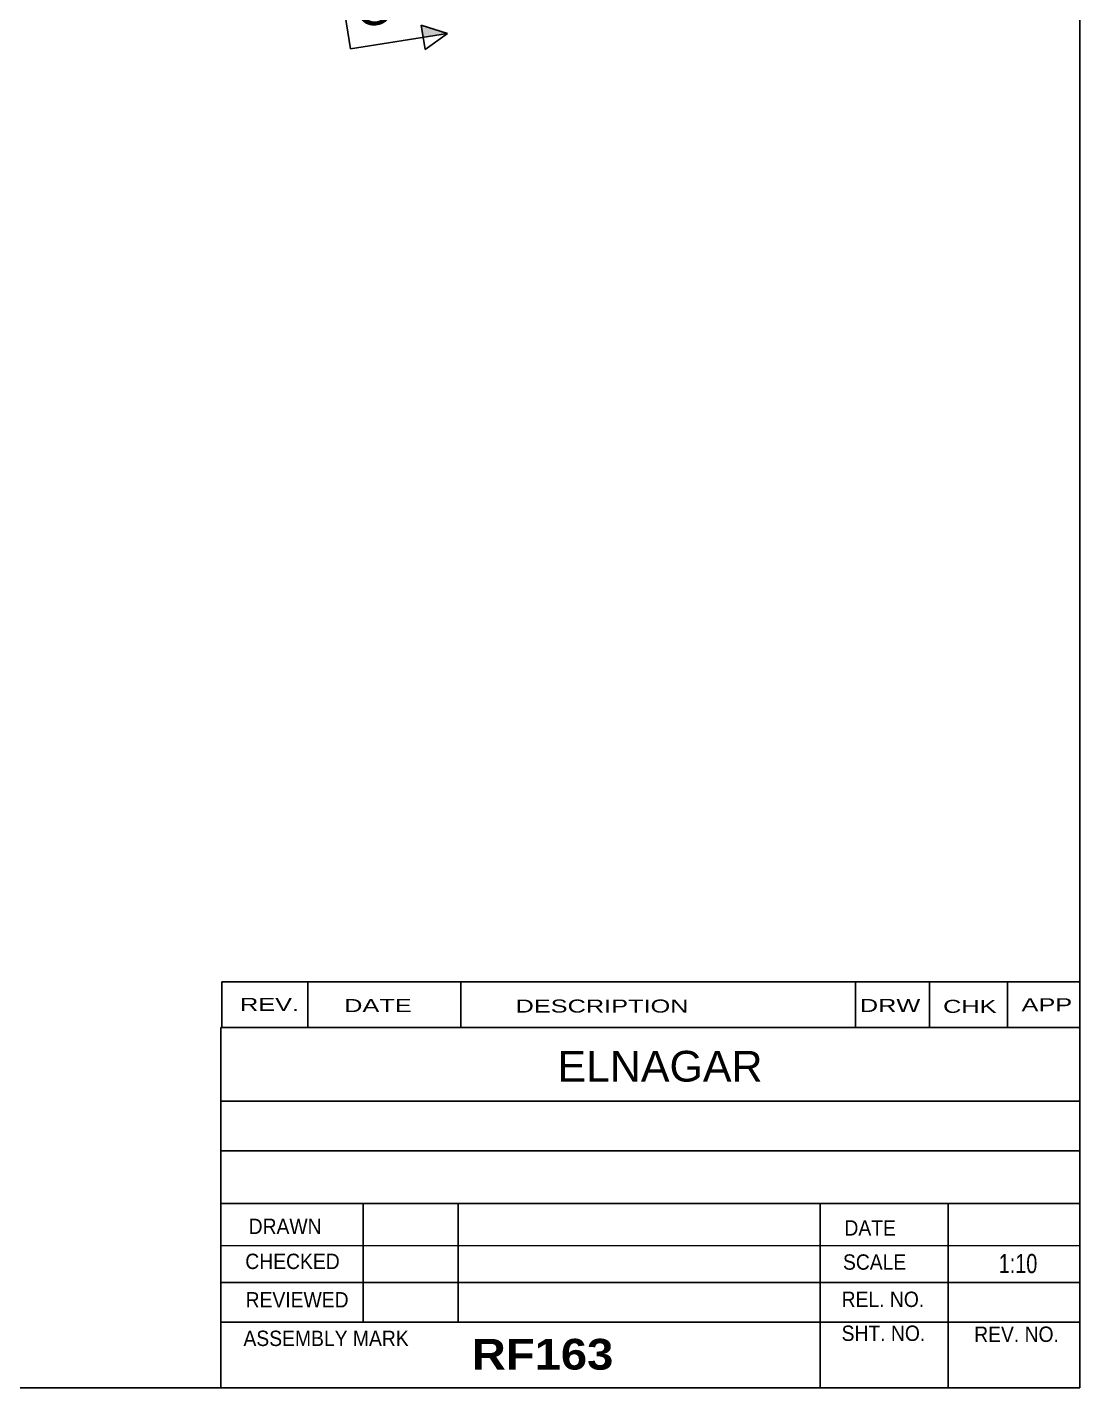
# Model space of a CAD drawing. Header units: millimetres. Extents: x -1017 to -614, y -187 to 90.
# Drawn here: x -721.7 to -614.3, y -186.6 to -47.9 of the extents above; entities that cross this region are included whole.
import ezdxf

# ---------------------------------------------------------------- set-up
doc = ezdxf.new("R2010")
doc.units = ezdxf.units.MM
doc.styles.add('Arial', font='ARIAL.TTF', dxfattribs={"height": 0.2})
doc.styles.add('Arial Bold', font='ARIALBD.TTF', dxfattribs={"height": 0.2})
doc.styles.add('Arial Narrow', font='ARIALN.TTF', dxfattribs={"height": 0.2})

# ---------------------------------------------------------------- blocks, each defined once
blk = doc.blocks.new('Unknown-624476614-1210')
at = {"color": 5, "linetype": 'Continuous'}
for p, q in [((-614.34, -186.63), (-614.34, 90.37)), ((-1014.34, -186.63), (-614.34, -186.63))]:
    blk.add_line(p, q, dxfattribs=at)
blk = doc.blocks.new('CBS_NAME_BLOG-624476614-10801')
at = {"color": 7, "linetype": 'Continuous'}
for p, q in [((-701.93, -149.88), (-614.41, -149.88)), ((-701.93, -186.58), (-701.93, -149.88)), ((-701.93, -157.41), (-614.41, -157.41)), ((-701.86, -162.47), (-614.34, -162.47)), ((-701.93, -167.84), (-614.41, -167.84)), ((-687.41, -179.94), (-687.41, -167.85)), ((-627.76, -186.58), (-627.76, -167.84)), ((-677.72, -179.92), (-677.72, -167.85)), ((-640.81, -186.58), (-640.81, -167.85)), ((-701.92, -172.14), (-614.34, -172.12)), ((-701.93, -175.88), (-614.41, -175.88)), ((-701.93, -179.93), (-614.41, -179.93)), ((-701.93, -186.63), (-614.34, -186.63))]:
    blk.add_line(p, q, dxfattribs=at)
at = {"color": 3, "linetype": 'Continuous', "style": 'Arial'}
blk.add_text('ELNAGAR', height=3.133, dxfattribs=at).set_placement((-667.61, -155.41))
at = {"color": 3, "linetype": 'Continuous'}
for s, height, style, width, p in [('DRAWN', 1.566, 'Arial', 0.9, (-699.1, -170.95)), ('DATE', 1.566, 'Arial', 0.9, (-638.34, -171.11)), ('CHECKED', 1.566, 'Arial', 0.9, (-699.44, -174.52)), ('SCALE', 1.566, 'Arial', 0.9, (-638.49, -174.59)), ('1:10', 1.957, 'Arial Narrow', 0.9, (-622.6, -174.94)), ('REVIEWED', 1.566, 'Arial', 0.9, (-699.41, -178.44)), ('REL. NO.', 1.566, 'Arial', 0.9, (-638.63, -178.39)), ('SHT. NO.', 1.566, 'Arial', 0.9, (-638.63, -181.85)), ('ASSEMBLY MARK', 1.5663, 'Arial', 0.9, (-699.63, -182.37)), ('RF163', 3.131, 'Arial Bold', 1.1, (-676.35, -184.77)), ('REV. NO.', 1.566, 'Arial', 0.9, (-625.11, -181.95))]:
    blk.add_text(s, height=height, dxfattribs=dict(at, style=style, width=width)).set_placement(p)
blk = doc.blocks.new('CBS_REVISION-624476614-10802')
at = {"color": 7, "linetype": 'Continuous'}
for p, q in [((-701.85, -145.24), (-701.85, -149.88)), ((-701.85, -145.25), (-614.35, -145.25)), ((-693.05, -145.25), (-693.05, -149.88)), ((-677.46, -145.25), (-677.46, -149.81)), ((-637.2, -145.25), (-637.2, -149.87)), ((-629.66, -145.25), (-629.66, -149.88)), ((-621.71, -145.25), (-621.71, -149.88)), ((-701.85, -149.88), (-614.35, -149.88))]:
    blk.add_line(p, q, dxfattribs=at)
at = {"color": 7, "style": 'Arial Narrow', "width": 1.7}
for s, height, p in [('REV.', 1.326, (-699.98, -148.2)), ('DATE', 1.326, (-689.36, -148.32)), ('DESCRIPTION', 1.3257, (-671.88, -148.37)), ('DRW', 1.326, (-636.77, -148.31)), ('APP', 1.326, (-620.28, -148.24)), ('CHK', 1.326, (-628.28, -148.4))]:
    blk.add_text(s, height=height, dxfattribs=at).set_placement(p)
blk = doc.blocks.new('SectionMark-624476614-3163 - 1690')
at = {"linetype": 'Continuous'}
for points in [[(-698.49, 59.19), (-698.69, 60.43), (-696.22, 60.82)], [(-681.29, -48.94), (-681.49, -47.71), (-678.82, -48.55)]]:
    blk.add_hatch(color=30, dxfattribs=at).paths.add_polyline_path(points)
at = {"color": 30, "linetype": 'Continuous'}
for p, q in [((-698.49, 59.19), (-698.88, 61.66)), ((-698.88, 61.66), (-696.22, 60.82)), ((-706.09, 59.25), (-696.22, 60.82)), ((-696.22, 60.82), (-698.49, 59.19)), ((-678.82, -48.55), (-681.49, -47.71)), ((-681.49, -47.71), (-681.1, -50.18)), ((-678.82, -48.55), (-681.1, -50.18))]:
    blk.add_line(p, q, dxfattribs=at)
at = {"color": 0, "linetype": 'Continuous'}
for points in [[(-700.36, 54.09), (-700.99, 58.04), (-704.79, 57.43), (-704.16, 53.48)], [(-684.22, -47.39), (-684.85, -43.43), (-688.65, -44.04), (-688.03, -47.99)]]:
    blk.add_wipeout(points, dxfattribs=at)
at = {"color": 30, "linetype": 'Continuous'}
for p, q in [((-706.09, 59.25), (-704.52, 49.38)), ((-688.7, -50.12), (-690.27, -40.25)), ((-688.7, -50.12), (-678.82, -48.55))]:
    blk.add_line(p, q, dxfattribs=at)
at = {"color": 96, "linetype": 'Continuous', "style": 'Arial'}
for p in [(-704.16, 53.48), (-688.03, -47.99)]:
    blk.add_text('C', height=3.82, rotation=9.0355, dxfattribs=at).set_placement(p)

msp = doc.modelspace()

# ---------------------------------------------------------------- block references
for name in ['Unknown-624476614-1210', 'CBS_REVISION-624476614-10802', 'CBS_NAME_BLOG-624476614-10801']:
    msp.add_blockref(name, (0, 0))

# ---------------------------------------------------------------- next in the draw order: block references
msp.add_blockref('SectionMark-624476614-3163 - 1690', (0, 0))

doc.saveas('drawing.dxf')
